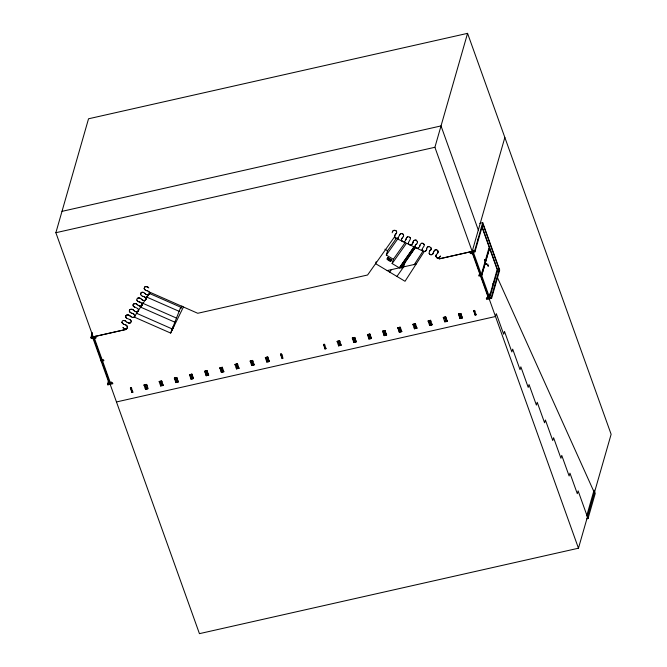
<?xml version="1.0" encoding="UTF-8"?>
<svg xmlns="http://www.w3.org/2000/svg" width="667" height="667" viewBox="0 0 667 667"><rect width="100%" height="100%" fill="white"/><g stroke="black" fill="none" stroke-linecap="round" stroke-linejoin="round"><path stroke-width="1" d="M484.667 259.863L484.525 260.347M484.834 260.388L484.442 259.596L484.734 260.222M486.018 264.132C486.693 265.358 485.434 261.906 486.076 264.566M485.759 263.39L486.176 264.024M121.911 322.219L122.445 320.827L123.57 320.485M126.48 318.151C128.164 319.143 132.091 319.501 131.007 322.394L130.098 322.986M133.05 305.286L133.275 304.31M134.884 315.733L134.35 317.133L132.583 317.45M138.569 310.605L138.594 310.088M140.237 302.176L142.229 303.902L141.729 305.794M144.189 288.352L144.772 287.002M143.063 300.367L144.989 300.458L146.065 299.341L145.164 297.224L143.272 296.423M146.065 299.341L145.94 298.257M477.956 239.578L478.039 239.111M481.341 227.689L481.441 227.23M490.295 294.255L490.045 295.473L490.153 294.872M490.02 295.164L489.87 295.356M490.178 294.939L490.595 293.889M490.612 293.905L490.278 294.305L490.287 293.822M493.221 284.05C494.23 283.2 492.113 284.392 493.438 284.009M493.205 283.625L493.613 282.366M493.605 282.391L493.388 283.458M496.423 272.586C497.632 270.594 495.94 272.695 496.415 272.369M496.815 271.486L497.132 271.085M496.431 272.57L496.715 272.444M392.196 232.75C391.729 229.59 397.565 229.365 396.698 232.875C394.414 234.309 393.347 239.261 397.424 238.419C399.425 237.093 399.775 231.074 403.335 234.4C405.027 237.135 398.849 239.295 402.56 241.629C406.845 243.197 404.919 236.135 408.804 236.718C413.065 238.277 407.962 241.171 408.354 243.588C410.155 247.132 413.632 243.455 413.482 240.812C416.108 237.827 419.451 243.096 415.849 244.581M401.417 239.736L401.484 239.145M405.87 239.853L406.62 237.594M416.341 244.155C413.999 245.223 415.566 249.316 418.117 248.182C420.527 247.182 419.385 242.046 423.17 243.397C426.597 245.556 421.527 247.599 422.153 250.092C423.095 252.951 427.372 251.125 426.755 248.424M419.726 246.373L419.86 245.173M426.563 249.616C426.188 243.738 434.826 247.924 429.648 251.084M431.14 249.133C428.831 250.55 427.889 255.544 431.916 254.686C434.084 253.51 433.692 247.916 437.452 250.225C440.278 252.943 433.742 254.852 436.568 257.57C438.853 260.472 441.854 253.093 439.803 257.195M438.036 252.384L438.102 251.792M484.375 260.038L484.692 260.805L484.634 260.08M485.893 263.407L486.11 264.149M55.87 232.716L88.536 118.784L467.567 33.35L611.13 434.292L578.456 548.216L199.441 633.65L55.87 232.716L434.901 147.282L467.567 33.35M90.937 337.452L95.881 336.343L96.198 337.235L91.262 338.344L90.937 337.452L92.338 332.575M91.262 338.344L92.396 334.375M107.587 383.95L112.531 382.833L112.848 383.725L107.904 384.842L107.587 383.95L108.446 380.965M107.904 384.842L108.471 382.891M108.854 382.675L110.18 382.299L102.518 360.897M142.188 304.711L142.73 302.81M146.173 298.533L146.74 296.565M132.299 390.92L132.875 392.204L131.916 392.504L131.682 391.062M132.875 392.204L131.282 387.769C128.914 388.527 132.358 386.96 131.599 388.944M145.931 387.844L146.498 389.136L145.548 389.436L145.306 387.986M146.498 389.136L144.906 384.701C142.538 385.451 145.99 383.884 145.223 385.876M146.757 385.526C147.524 383.542 144.08 385.109 146.448 384.35C148.149 385.551 148.016 391.754 146.848 387.644M376.146 261.764L375.596 263.665L405.027 281.282L424.145 251.701L394.205 237.344L367.584 274.996L197.757 313.282L150.167 292.363L134.209 317.058L170.652 333.075L180.724 307.212L148.691 293.13M172.269 328.598L171.861 330.015L173.87 325.329L172.136 330.14L173.462 326.755M172.745 328.614L173.262 328.439M180.982 308.554L181.899 305.986M161.097 384.434L161.664 385.718L160.705 386.018L160.472 384.567M161.664 385.718L160.072 381.282C157.704 382.033 161.156 380.465 160.388 382.458M162.631 384.084L163.198 385.368L162.248 385.668L162.014 384.225M163.198 385.368L161.614 380.932C159.246 381.691 162.69 380.123 161.923 382.108M176.255 381.015L176.83 382.299L175.871 382.6L175.638 381.149M176.83 382.299L175.238 377.864C172.87 378.614 176.313 377.047 175.554 379.039M177.797 380.665L178.364 381.949L177.414 382.249L177.172 380.807M178.364 381.949L176.78 377.514C174.404 378.272 177.856 376.705 177.089 378.689M191.421 377.597L191.996 378.881L191.037 379.181L190.804 377.73M191.996 378.881L190.403 374.445C188.036 375.196 191.479 373.628 190.712 375.621M192.963 377.247L193.53 378.531L192.571 378.831L192.338 377.389M193.53 378.531L191.938 374.095C189.611 374.721 193.088 373.37 192.254 375.271M208.696 375.112L207.737 375.413L206.178 370.885L207.103 370.677L208.671 375.204L208.121 373.828M206.587 374.179L207.154 375.463L206.203 375.763L205.97 374.312M207.154 375.463L205.569 371.027C203.202 371.777 206.645 370.21 205.878 372.203M207.737 375.413L207.504 373.97M221.311 367.559L222.269 367.259L223.837 371.786L222.903 371.994L221.311 367.559L222.269 367.259L222.578 368.434M221.752 370.76L222.319 372.044L221.369 372.344L221.127 370.894M222.319 372.044L220.735 367.609C218.367 368.359 221.811 366.792 221.044 368.784M223.837 371.786L223.287 370.41M239.019 368.276L238.069 368.576L236.502 364.049L237.435 363.84L238.994 368.367L238.452 366.992M236.918 367.342L237.485 368.626L236.535 368.926L236.293 367.475M237.485 368.626L235.893 364.19C233.525 364.941 236.977 363.373 236.21 365.366M238.069 368.576L237.836 367.133M254.185 364.857L253.235 365.157L251.667 360.63L252.601 360.422L254.16 364.949L253.618 363.573M252.076 363.915L252.651 365.208L251.692 365.508L251.459 364.057M252.651 365.208L251.059 360.772C248.691 361.522 252.134 359.955 251.376 361.948M253.235 365.157L253.001 363.715M269.351 361.439L268.401 361.739L266.833 357.212L267.759 357.003L269.326 361.531L268.784 360.155M267.242 360.497L267.817 361.789L266.858 362.089L266.625 360.639M267.817 361.789L266.225 357.354C263.857 358.104 267.3 356.537 266.533 358.529M268.401 361.739L268.159 360.297M281.699 355.111C282.466 353.118 279.023 354.686 281.391 353.935C283.091 355.127 282.958 361.331 281.791 357.22M325.413 347.39L325.988 348.683L325.029 348.974L324.796 347.532M325.988 348.683L324.395 344.239C322.028 344.997 325.471 343.43 324.712 345.423M339.044 344.322L339.611 345.606L338.661 345.906L338.419 344.455M339.611 345.606L338.019 341.171C335.693 341.787 339.17 340.445 338.336 342.346M340.579 343.972L341.154 345.264L340.195 345.564L339.962 344.114M341.154 345.264L339.561 340.82C337.194 341.579 340.637 340.012 339.87 342.004M354.202 340.904L354.777 342.188L353.818 342.488L353.585 341.037M354.777 342.188L353.185 337.752C350.817 338.511 354.269 336.935 353.502 338.928M355.744 340.554L356.311 341.846L355.361 342.146L355.127 340.695M356.311 341.846L354.727 337.402C352.359 338.161 355.803 336.593 355.036 338.586M414.39 246.381L399.375 267.884L392.129 263.548L393.355 259.28L386.318 255.061L387.544 250.792L396.473 238.161M387.102 259.188L387.669 257.545L391.187 259.646C391.579 264.891 382.116 254.46 390.779 261.072M387.727 259.655L388.294 258.646L390.053 259.696L389.486 260.714M390.629 261.289L391.187 259.646M369.368 337.485L369.943 338.769L368.984 339.069L368.751 337.619M369.943 338.769L368.351 334.334C365.983 335.092 369.426 333.517 368.668 335.509M370.91 337.135L371.477 338.427L370.527 338.728L370.285 337.277M371.477 338.427L369.893 333.984C367.517 334.742 370.969 333.175 370.202 335.168M401.05 267.992L415.566 247.174L404.919 262.59L403.693 266.858L396.923 276.43M384.534 334.067L385.109 335.351L384.15 335.651L383.917 334.2M385.109 335.351L383.517 330.915C381.149 331.674 384.592 330.098 383.825 332.091M386.076 333.717L386.643 335.009L385.684 335.309L385.451 333.859M386.643 335.009L385.051 330.565C382.683 331.324 386.135 329.756 385.368 331.749M399.7 330.649L400.267 331.933L399.316 332.233L399.083 330.782M400.267 331.933L398.683 327.497C396.315 328.256 399.758 326.68 398.991 328.673M401.234 330.298L401.809 331.591L400.85 331.891L400.617 330.44M401.809 331.591L400.217 327.147C397.849 327.906 401.292 326.338 400.534 328.331M416.975 328.172L416.016 328.472L414.457 323.937L415.383 323.728L416.95 328.256L416.4 326.88M414.866 327.23L415.433 328.514L414.482 328.814L414.24 327.364M415.433 328.514L413.848 324.079C411.514 324.696 414.991 323.353 414.157 325.254M416.016 328.472L415.783 327.022M432.133 324.754L431.182 325.054L429.615 320.519L430.548 320.31L432.108 324.837L431.566 323.462M430.032 323.812L430.599 325.096L429.64 325.396L429.406 323.945M430.599 325.096L429.006 320.66C426.638 321.419 430.09 319.843 429.323 321.836M431.182 325.054L430.949 323.603M447.299 321.336L446.348 321.627L444.781 317.1L445.714 316.892L447.274 321.419L446.732 320.043M444.489 318.417C445.248 316.425 441.804 318.001 444.172 317.242C445.881 318.442 445.748 324.646 444.572 320.527M446.348 321.627L446.115 320.185M504.852 137.477L472.186 251.417L439.119 258.879L469.643 251.984M473.912 250.225L473.345 252.209L489.67 297.815L497.649 269.993L481.999 226.296M474.612 250.959L469.676 252.076L469.993 252.968L474.937 251.851L474.612 250.959L482.733 222.653L479.773 223.32M474.937 251.851L482.916 224.029L499.241 269.635L491.262 297.457L491.587 298.349L486.643 299.458L486.326 298.566L491.262 297.457M462.464 317.917L461.514 318.209L459.947 313.682L460.872 313.473L462.439 318.001L461.897 316.625M460.355 316.975L460.93 318.259L459.972 318.559L459.738 317.108M460.93 318.259L459.338 313.823C456.97 314.574 460.413 313.006 459.646 314.999M461.514 318.209L461.272 316.767M481.332 274.529L489.169 247.215L481.849 226.738M481.357 274.445L478.639 275.137L478.989 276.105L481.707 275.413L489.511 248.182L497.19 269.585L489.353 296.923L486.66 297.532L486.977 298.424M475.521 313.557L476.088 314.841L475.137 315.141L474.904 313.69M476.088 314.841L474.504 310.405C472.136 311.155 475.579 309.588 474.812 311.581M489.186 298.891L489.736 296.948M491.587 298.349L499.7 270.035L482.733 222.653M588.044 518.534L595.247 493.397L594.072 490.112L586.868 515.249L588.044 518.534L586.843 518.801M481.682 275.496L489.528 248.199M403.327 236.685L403.543 236.118M413.173 241.354L412.556 243.672M415.283 245.656L415.499 245.081M433.867 251.109L432.941 253.977M435.985 255.411L436.201 254.844M493.797 282.775L493.488 282.641M490.512 294.255L490.028 293.972M127.23 328.006L127.005 325.963M134.859 316.258L134.3 317.083M135.634 311.656L138.069 311.489L138.453 309.546M142.088 305.428L142.279 304.961M172.545 328.714L173.745 326.271M170.652 333.075L183.433 306.987M484.567 259.58L484.467 260.122M484.726 260.789L484.776 260.022M414.124 264.832L423.12 250.909M392.471 231.591L392.821 231.09M396.423 233.433L394.747 235.301L394.606 237.06M399.375 234.842L401.309 233.508M401.701 238.578L402.051 238.077M426.355 250.183L425.538 251.092M437.469 253.46L437.819 252.951M399.375 267.884L414.465 246.231M386.318 255.061L398.224 238.219M387.669 257.545L391.037 259.872M388.294 258.646L390.053 259.696M393.355 259.28L405.169 242.571M392.129 263.548L406.311 243.497M389.678 272.094L391.429 269.626M400.967 268.176L404.919 262.59M141.546 292.388L140.412 293.989L141.371 295.539M141.054 292.646L140.62 294.539M135.351 303.568L133.217 304.277L133.192 305.828M129.915 309.58L129.34 310.93L130.232 312.473M138.369 311.072L136.293 311.806M126.88 328.381L127.497 327.564L127.314 326.488M397.941 238.086L398.407 237.677M413.523 240.845L413.982 240.437M412.206 244.18L411.205 244.872M427.322 247.349L427.78 246.94M144.722 286.96L145.256 286.743M148.666 294.764L149.775 293.697L149.291 292.088M133.633 303.935L134.709 303.552M144.956 300.408L145.439 300.15M129.865 309.538L132.299 309.371L135.618 311.706M141.779 305.836L140.012 306.22L138.111 305.361M126.688 314.966L125.654 316.058L126.071 317.642M130.64 322.778L129.515 323.111M126.388 328.631L126.93 328.422M407.087 237.185L407.62 236.902M418.101 248.124L418.643 247.841M434.684 250.2L435.217 249.917M438.803 257.879L439.336 257.595M490.528 294.055L490.078 294.114M148.791 287.944L147.782 287.068M122.853 327.439L123.303 327.914M393.822 230.398L394.405 230.257M396.823 238.503L397.407 238.369M421.419 243.405L422.003 243.272M428.322 246.657L428.906 246.523M425.004 251.376L423.837 251.501M61.998 211.356L441.02 125.921L478.306 230.048M387.16 270.585L416.166 264.049M497.649 269.993L499.241 269.635M100.842 360.305L103.535 359.696L103.885 360.664L101.192 361.272M489.861 295.231L489.42 295.481L489.953 295.448M489.37 296.815L488.061 297.107L480.398 275.704M108.863 382.7L111.556 382.091L111.873 382.983M206.153 370.977L207.103 370.677L207.42 371.853M236.477 364.14L237.435 363.84L237.744 365.016M251.642 360.722L252.601 360.422L252.91 361.597M268.426 361.647L266.833 357.212L267.759 357.003L268.076 358.179M414.424 324.029L415.383 323.728L415.691 324.912M429.59 320.61L430.548 320.31L430.857 321.494M444.756 317.192L445.714 316.892L446.023 318.067M459.922 313.773L460.872 313.473L461.189 314.649M116.467 401.951L495.489 316.508L496.306 313.665L503.668 334.234L504.485 331.391L511.856 351.951L512.673 349.108L520.035 369.676L520.852 366.825L528.214 387.394L529.031 384.542L536.401 405.111L537.218 402.259L544.58 422.828L545.398 419.985L552.76 440.553L553.577 437.702L560.947 458.271L561.756 455.419L569.126 475.988L569.943 473.136L577.305 493.705L578.122 490.862L587.444 516.892M145.223 286.693L147.157 286.785M141.504 292.338L143.455 292.379L145.581 294.039M148.708 294.814L146.115 294.481L144.631 293.113M137.794 297.982L139.07 297.924M138.419 297.907L136.727 299.099L137.21 300.709M141.279 306.103L139.345 306.011M130.407 309.321L130.99 309.196M133.225 317.467L133.817 317.342M126.43 328.681L125.154 328.748M145.848 286.618L146.49 286.635M142.129 292.263L143.438 292.429M139.511 302.018L137.619 301.217M127.255 314.791L129.223 315.299L132.591 317.509M127.922 314.857L125.788 315.566L125.763 317.117M123.545 320.435L125.538 320.902L127.013 322.269M129.54 323.17L126.972 322.303M416.933 248.249L417.517 248.266M435.801 249.775L436.385 249.792M431.316 254.769L430.182 254.586L429.106 253.327M438.219 258.021L437.085 257.837M146.281 290.57L147.649 290.937M146.765 294.764L147.44 294.922M142.563 296.215L143.939 296.582M139.061 297.874L140.962 298.724M138.853 301.859L140.22 302.226M135.343 303.518L137.244 304.369M131.632 309.163L132.958 309.613M130.19 312.506L134.025 314.157M131.416 313.198L132.791 313.515M124.212 320.502L125.504 320.944M128.197 322.995L128.873 323.153M123.995 324.445L125.371 324.804M124.496 328.589L125.163 328.798M415.691 240.028L416.241 240.203M422.586 243.288L423.136 243.455M395.689 238.319L396.24 238.486M146.523 296.99L179.498 311.481M142.53 303.16L176.305 318.009M140.362 307.02L175.079 322.278M136.368 313.19L171.878 328.798M147.165 286.735L148.391 287.435M147.657 290.887L148.883 291.579M146.265 290.62L144.589 289.436M142.555 296.265L141.329 295.573M139.728 298.074L140.362 298.357M143.046 300.417L140.92 298.758M136.018 303.727L138.152 305.336M128.598 314.966L131.291 317.017M125.379 324.754L126.605 325.454M123.987 324.495L121.844 322.211M124.479 328.639L123.262 327.947M484.751 259.955L484.609 260.497M484.809 260.747L484.692 260.313M384.901 249.208L387.544 250.792M388.186 258.996L389.945 260.055M402.443 233.692L402.918 234M416.383 248.082L415.308 246.823M402.585 241.571L401.509 240.312M144.564 296.865L145.573 297.732M141.871 299.683L142.43 300.083M137.744 308.513L133.45 306.37M134.509 307.22L133.133 305.836M133.425 313.798L134.951 315.741M126.005 325.087L127.064 325.938M148.841 291.612L149.658 292.605M145.089 289.895L144.272 288.894M141.412 302.901L142.313 304.444M137.66 301.184L136.843 300.192M137.702 308.546L138.519 309.546M133.492 310.047L134.4 311.005M130.315 319.81L130.774 320.293M126.021 317.667L126.522 318.117M122.811 323.762L122.053 322.761M437.41 250.267L438.019 251.217M423.612 243.763L424.212 244.714M409.813 237.26L410.413 238.202M396.015 230.749L396.615 231.699M484.492 259.621L484.601 259.788M129.79 311.998L129.273 310.922M474.195 311.722L473.57 310.614L475.137 315.141M460.572 314.791L459.947 313.682L461.539 318.126M459.029 315.141L458.412 314.032L459.972 318.559M445.406 318.209L444.781 317.1L446.373 321.544M443.863 318.559L443.247 317.45L444.806 321.978M430.24 321.627L429.615 320.519L431.207 324.962M428.706 321.978L428.081 320.869L429.64 325.396M415.074 325.046L414.457 323.937L416.041 328.381M413.54 325.396L412.915 324.287L414.482 328.814M399.908 328.464L399.291 327.355L400.85 331.891M398.374 328.814L397.749 327.705L399.316 332.233M384.751 331.883L384.125 330.774L385.684 335.309M383.208 332.233L382.591 331.124L384.15 335.651M369.585 335.301L368.959 334.192L370.527 338.728M368.042 335.651L367.425 334.542L368.984 339.069M354.419 338.719L353.793 337.61L355.361 342.146M352.876 339.069L352.259 337.961L353.818 342.488M339.253 342.138L338.628 341.029L340.195 345.564M337.719 342.488L337.093 341.379L338.661 345.906M324.087 345.556L323.47 344.447L325.029 348.974M281.082 355.253L280.457 354.144L282.024 358.671M266.833 357.212L267.459 358.321M265.916 358.671L265.299 357.562L266.858 362.089M252.293 361.739L251.667 360.63L253.26 365.074M250.75 362.089L250.133 360.98L251.692 365.508M237.127 365.157L236.502 364.049L238.094 368.492M235.593 365.508L234.967 364.399L236.535 368.926M221.961 368.576L221.344 367.467L222.928 371.911L222.67 370.552M220.427 368.926L219.802 367.817L221.369 372.344M206.795 371.994L206.178 370.885L207.762 375.329M205.261 372.344L204.636 371.236L206.203 375.763M191.637 375.413L191.012 374.304L192.571 378.831M190.095 375.763L189.478 374.654L191.037 379.181M176.472 378.831L175.846 377.722L177.414 382.249M174.929 379.181L174.312 378.072L175.871 382.6M161.306 382.249L160.68 381.14L162.248 385.668M159.772 382.6L159.146 381.491L160.705 386.018M146.14 385.668L145.514 384.559L147.082 389.086M144.606 386.018L143.98 384.909L145.548 389.436M130.974 389.086L130.357 387.977L131.916 392.504M487.744 263.965L488.236 266.35L487.769 265.099M497.407 277.522L594.38 492.688M445.189 320.393L445.764 321.677M282.408 357.078L282.975 358.371M147.465 387.502L148.041 388.786M485.884 264.39L485.834 263.965M434.901 147.282L578.464 548.216M480.048 274.746L472.386 253.343L473.695 253.051L470.969 253.71L470.652 252.818M95.548 337.377L95.865 338.269L93.172 338.878L94.514 338.528L102.176 359.93M92.855 337.986L109.18 383.592M484.817 259.88L484.926 260.338M144.122 288.344L144.33 288.894M131.024 320.844L131.174 321.377M435.918 256.003L436.01 256.578M431.115 247.966L431.207 248.541M422.119 249.5L422.211 250.075M417.317 241.462L417.409 242.038M408.321 242.988L408.404 243.563M403.518 234.951L403.602 235.526M126.23 329.398L93.163 336.86L126.188 329.415"/></g></svg>
